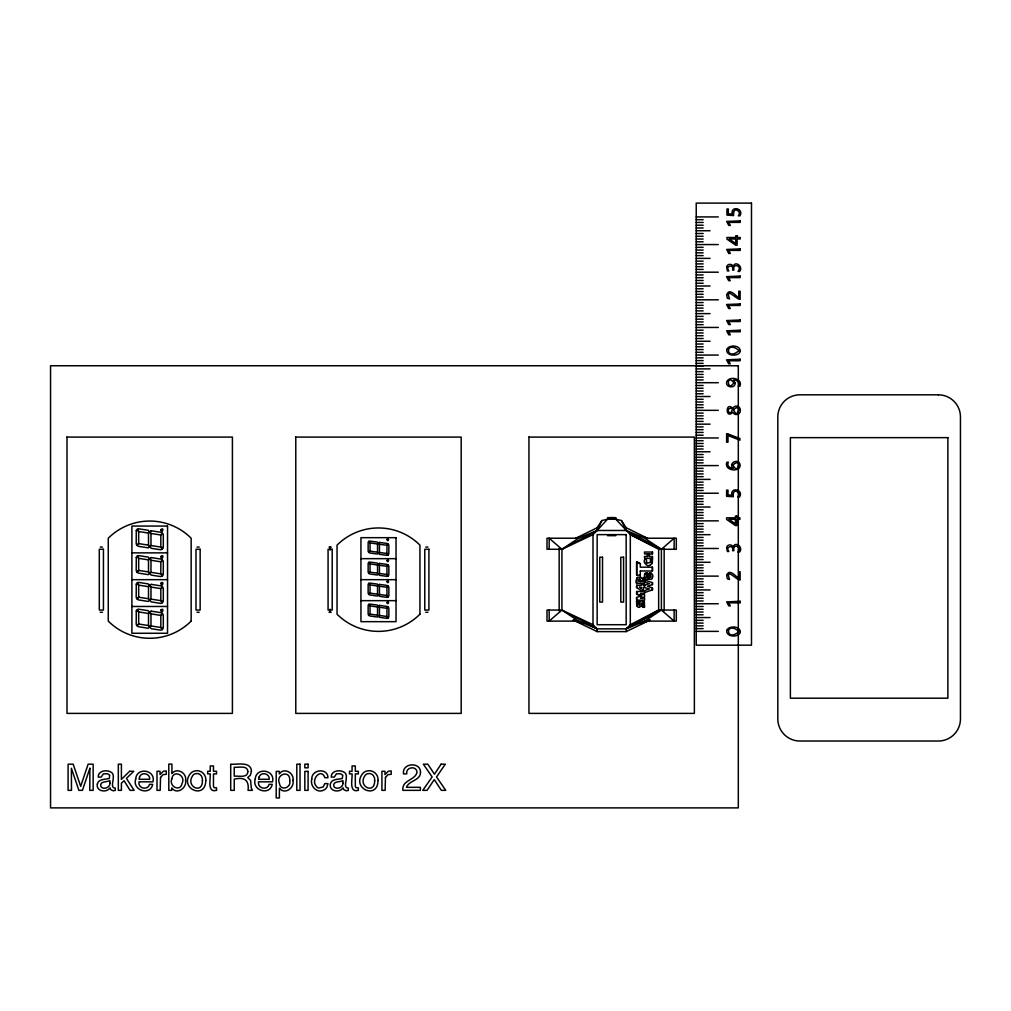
<?xml version="1.0" encoding="UTF-8"?>
<svg xmlns="http://www.w3.org/2000/svg" width="1011" height="1011" viewBox="0 0 1011 1011"><rect width="100%" height="100%" fill="white"/><g stroke="black" fill="none" stroke-linecap="round" stroke-linejoin="round"><path stroke-width="1.5" d="M640.544 593.482L644.588 593.482L644.487 592.572L652.461 589.918L652.461 587.922L647.444 586.279L652.461 584.611L652.461 582.614L644.487 579.96L644.588 581.527L640.544 581.527M640.645 581.527L644.588 578.899L644.487 574.665L645.359 573.199L648.405 573.882L647.647 573.136M638.446 603.757L638.459 601.621L636.614 600.736L637.107 606.36L636.753 605.538M638.56 601.621L639.154 605.513M641.505 603.504L641.378 606.183L639.053 607.308M639.799 602.48L639.912 602.025M649.77 579.354C646.181 577.445 652.259 581.135 652.209 578.09C654.029 574.918 650.793 570.924 648.304 573.882M636.93 578.229C638.927 575.133 634.339 582.235 636.614 583.398L644.588 583.398L644.487 579.96M650.578 562.255L650.616 558.704M652.07 563.367L652.461 558.704L650.515 558.704L650.616 561.914M652.31 562.95L652.36 558.704M639.66 604.831L639.761 603.024M641.505 603.327L642.781 603.011L642.819 607.308L644.588 607.308L644.31 602.063L642.01 600.736M646.37 575.069L646.37 577.205M650.591 577.028L650.174 574.741M645.195 573.414L644.664 574.311M674.147 610.063L674.147 621.108L661.396 610.063L661.396 549.276L644.778 538.218L626.163 530.484L597.147 530.484L578.545 538.218L547.002 538.218L547.002 549.276L561.926 549.276L593.002 534.629L597.147 530.484L601.848 520.564L607.51 519.174L615.8 519.174L621.462 520.564L626.163 527.729L647.406 538.218L643.16 536.677M580.15 536.677L575.904 538.218L597.147 527.729L601.848 520.564M648 578.823L648.405 578.393M650.452 562.546L646.926 563.026M651.956 563.759L650.402 564.959M639.988 601.633L640.355 601.305M650.275 574.741L647.444 577.054L647.558 575.019L646.636 574.741M549.163 610.063L549.163 621.108L561.926 610.063L561.926 549.276L597.147 530.484L607.51 519.174M573.111 620.008L597.147 631.61L626.163 631.61L626.163 628.855L644.778 621.108L676.308 621.108L676.308 610.063L658.654 610.063L630.308 624.71L626.163 628.855L597.147 628.855L578.545 621.108L561.926 610.063L547.002 610.063L547.002 621.108L578.545 621.108M615.8 519.174L630.308 534.629L661.396 549.276L674.147 538.218L674.147 549.276M368.623 541.58L370.026 543.084L370.026 551.02L368.636 552.17A2.262 2.262 0 0 1 368.143 551.046L368.143 543.046A1.693 1.693 0 0 1 370.051 541.112L377.394 542.111L378.354 543.172L377.419 543.969L370.178 542.958L368.838 541.403M368.623 562.584L370.026 564.087L370.026 572.011L368.636 573.174A2.262 2.262 0 0 1 368.143 572.049L368.143 564.05A1.693 1.693 0 0 1 370.051 562.116L377.394 563.102L378.354 564.176L377.419 564.972L370.178 563.961L368.838 562.407M368.623 583.574L370.026 585.091L370.026 593.015L368.636 594.177A2.262 2.262 0 0 1 368.143 593.053L368.143 585.04A1.693 1.693 0 0 1 370.051 583.107L377.394 584.105L378.354 585.179L377.419 585.963L370.178 584.965L368.838 583.41M368.623 604.578L370.026 606.082L370.026 614.006L368.636 615.168A2.262 2.262 0 0 1 368.143 614.043L368.143 606.044A1.693 1.693 0 0 1 370.051 604.11L377.394 605.096L378.354 606.17M578.545 538.218L561.926 549.276L549.163 538.218L549.163 549.276M644.778 621.108L661.396 610.063L626.163 628.855L658.654 610.063L658.654 549.276L630.308 534.629L630.308 624.71M641.859 580.643L644.588 578.899M641.694 578.494C640.342 577.218 643.375 579.354 644.588 576.763M626.163 631.61L650.212 620.008M644.588 581.957L649.517 583.612L644.487 585.281L643.173 585.281L643.287 584.055L641.328 584.055L641.429 585.281L636.614 585.281L636.614 587.568L641.429 590.702L643.287 589.817L643.287 587.265L649.517 588.92L644.487 590.588L644.487 591.498L636.614 591.498L636.614 594.152L641.631 595.82L636.614 594.152M641.429 590.702L643.287 589.817M637.777 577.243L640.822 577.243L640.153 576.952M640.582 601.052L642.111 600.736M642.314 622.776L649.643 620.008M640.329 623.686L647.406 621.108M647.647 579.139L646.459 579.391M640.658 593.482L644.588 594.822L644.588 596.806L640.544 598.133L644.588 598.133L644.588 600.13L636.614 600.13L636.614 597.476L641.631 595.82M650.048 565.124C646.193 568.27 641.265 557.971 646.446 559.614L646.737 562.761M649.947 577.572L650.048 577.572M649.77 572.908L650.692 572.896M696.225 216.923L718.328 216.923M696.225 219.69L703.138 219.69M696.225 222.445L703.138 222.445M696.225 225.213L703.138 225.213M696.225 227.981L703.138 227.981M696.225 230.735L710.051 230.735M696.225 233.503L703.138 233.503M696.225 236.271L703.138 236.271M696.225 239.026L703.138 239.026M696.225 241.793L703.138 241.793M696.225 244.561L718.328 244.561M696.225 247.316L703.138 247.316M696.225 250.083L703.138 250.083M696.225 252.838L703.138 252.838M696.225 255.606L703.138 255.606M696.225 258.374L710.051 258.374M696.225 261.129L703.138 261.129M696.225 263.896L703.138 263.896M696.225 266.664L703.138 266.664M696.225 269.419L703.138 269.419M696.225 272.186L718.328 272.186M696.225 274.954L703.138 274.954M696.225 277.709L703.138 277.709M696.225 280.477L703.138 280.477M696.225 283.232L703.138 283.232M696.225 285.999L710.051 285.999M696.225 288.767L703.138 288.767M696.225 291.522L703.138 291.522M696.225 294.289L703.138 294.289M696.225 297.057L703.138 297.057M696.225 299.812L718.328 299.812M696.225 302.58L703.138 302.58M696.225 305.335L703.138 305.335M696.225 308.102L703.138 308.102M696.225 310.87L703.138 310.87M696.225 313.625L710.051 313.625M696.225 316.392L703.138 316.392M696.225 319.16L703.138 319.16M696.225 321.915L703.138 321.915M696.225 324.683L703.138 324.683M696.225 327.45L718.328 327.45M696.225 330.205L703.138 330.205M696.225 332.973L703.138 332.973M696.225 335.728L703.138 335.728M696.225 338.495L703.138 338.495M696.225 341.263L710.051 341.263M696.225 344.018L703.138 344.018M696.225 346.786L703.138 346.786M696.225 349.553L703.138 349.553M696.225 352.308L703.138 352.308M696.225 355.076L718.328 355.076M696.225 357.831L703.138 357.831M696.225 360.598L703.138 360.598M696.225 363.366L703.138 363.366M696.225 366.121L703.138 366.121M696.225 368.889L710.051 368.889M696.225 371.656L703.138 371.656M696.225 374.411L703.138 374.411M696.225 377.179L703.138 377.179M696.225 379.946L703.138 379.946M696.225 382.701L718.328 382.701M696.225 385.469L703.138 385.469M696.225 388.224L703.138 388.224M696.225 390.992L703.138 390.992M696.225 393.759L703.138 393.759M696.225 396.514L710.051 396.514M696.225 399.282L703.138 399.282M696.225 402.049L703.138 402.049M696.225 404.804L703.138 404.804M696.225 407.572L703.138 407.572M696.225 410.34L718.328 410.34M696.225 413.095L703.138 413.095M696.225 415.862L703.138 415.862M696.225 418.617L703.138 418.617M696.225 421.385L703.138 421.385M696.225 424.152L710.051 424.152M696.225 426.907L703.138 426.907M696.225 429.675L703.138 429.675M696.225 432.443L703.138 432.443M696.225 435.198L703.138 435.198M66.827 437.093L232.416 437.093L232.416 713.4L67.004 713.4L67.004 437.093M295.604 437.093L461.193 437.093L461.193 713.4L295.781 713.4L295.781 437.093M528.766 437.093L694.367 437.093L694.367 713.4L528.955 713.4L528.955 437.093M696.225 437.965L718.328 437.965M696.225 440.72L703.138 440.72M696.225 443.488L703.138 443.488M696.225 446.255L703.138 446.255M696.225 449.01L703.138 449.01M696.225 451.778L710.051 451.778M696.225 454.546L703.138 454.546M696.225 457.301L703.138 457.301M696.225 460.068L703.138 460.068M696.225 462.836L703.138 462.836M696.225 465.591L718.328 465.591M696.225 468.358L703.138 468.358M696.225 471.113L703.138 471.113M696.225 473.881L703.138 473.881M696.225 476.649L703.138 476.649M696.225 479.404L710.051 479.404M696.225 482.171L703.138 482.171M696.225 484.939L703.138 484.939M696.225 487.694L703.138 487.694M696.225 490.461L703.138 490.461M696.225 493.229L718.328 493.229M696.225 495.984L703.138 495.984M696.225 498.752L703.138 498.752M696.225 501.507L703.138 501.507M696.225 504.274L703.138 504.274M696.225 507.042L710.051 507.042M696.225 509.797L703.138 509.797M696.225 512.564L703.138 512.564M696.225 515.332L703.138 515.332M696.225 518.087L703.138 518.087M696.225 520.855L718.328 520.855M696.225 523.61L703.138 523.61M696.225 526.377L703.138 526.377M696.225 529.145L703.138 529.145M696.225 531.9L703.138 531.9M696.225 534.667L710.051 534.667M607.51 535.666L615.8 535.666M696.225 537.435L703.138 537.435M644.778 538.218L676.308 538.218L676.308 549.276L658.654 549.276M696.225 540.19L703.138 540.19M696.225 542.958L703.138 542.958M696.225 545.725L703.138 545.725M100.266 547.065L102.452 547.065M196.968 547.065L199.167 547.065M329.043 547.065L331.229 547.065M425.745 547.065L427.931 547.065M696.225 548.48L718.328 548.48M696.225 551.248L703.138 551.248M652.461 552.044L644.487 552.044L644.588 553.914L647.609 553.914L647.609 556.492L644.487 556.492L644.588 558.35L652.461 558.35L652.461 556.53L649.34 556.53L649.441 554.698L648.076 553.927L652.461 553.927L652.461 552.044L652.36 553.927M131.898 552.865L167.535 552.865M696.225 554.003L703.138 554.003M696.225 556.77L703.138 556.77M360.94 558.666L396.034 558.666M696.225 559.538L703.138 559.538M640.355 575.246L636.614 575.246L636.614 561.876L640.355 563.708L640.254 567.184L652.461 567.184L652.461 570.988L640.254 570.988M696.225 562.293L710.051 562.293M644.563 562.546L644.588 561.787M640.355 563.708L636.614 561.876M696.225 565.061L703.138 565.061M696.225 567.828L703.138 567.828M696.225 570.583L703.138 570.583M646.358 572.883L647.091 572.946M696.225 573.351L703.138 573.351M652.424 574.614L652.424 577.66M649.517 574.855L650.49 574.867M696.225 576.118L718.328 576.118M647.381 577.344L649.707 577.471M644.702 578.317L646.105 579.354M636.665 578.658L636.715 583.398M639.9 578.861L640.165 581.527L638.446 581.527L638.51 579.126L640.064 579.341M696.225 578.873L703.138 578.873M131.898 579.669L167.535 579.669M360.94 579.669L396.034 579.669M696.225 581.641L703.138 581.641M652.36 582.614L652.461 584.611M696.225 584.396L703.138 584.396M639.47 587.265L641.429 587.265L641.429 588.554L639.584 587.265M696.225 587.164L703.138 587.164M636.614 587.568L636.715 585.281M652.36 587.922L652.461 589.918M696.225 589.931L710.051 589.931M696.225 592.686L703.138 592.686M696.225 595.454L703.138 595.454M636.614 597.476L636.715 600.13M696.225 598.221L703.138 598.221M360.94 600.66L396.034 600.66M636.614 600.736L636.715 605.046M696.225 600.976L703.138 600.976M643.565 601.09L644.108 601.671M642.718 603.327L642.718 607.308M696.225 603.744L718.328 603.744M641.505 604.591L641.378 606.183M131.898 606.474L167.535 606.474M696.225 606.499L703.138 606.499M637.638 606.954L638.636 607.257M696.225 609.267L703.138 609.267M696.225 612.034L703.138 612.034M100.266 612.274L102.452 612.274M196.968 612.274L199.167 612.274M329.043 612.274L331.229 612.274M425.745 612.274L427.931 612.274M696.225 614.789L703.138 614.789M696.225 617.557L710.051 617.557M696.225 620.324L703.138 620.324M696.225 623.079L703.138 623.079M696.225 625.847L703.138 625.847M696.225 628.615L703.138 628.615M696.225 631.37L718.328 631.37M575.904 621.108L582.993 623.686M573.667 620.008L581.009 622.776M597.147 628.855L593.002 624.71L561.926 610.063L597.147 628.855L597.147 631.61M621.462 520.564L626.163 530.484L661.396 549.276M368.838 604.401L370.178 605.955L377.419 606.966L378.48 606.322L379.441 607.396L379.441 615.32L378.506 616.116L377.545 615.042L377.545 607.105M644.588 577.61L644.803 578.317M664.151 548.43L664.151 610.897M652.36 556.53L652.36 558.35M652.36 567.184L652.36 570.988M647.508 553.914L647.508 556.492M644.588 585.281L644.588 587.265M640.355 570.988L640.254 575.246M636.715 561.876L636.715 575.246M636.715 591.498L636.715 594.152M626.163 527.729L626.163 530.484M613.045 517.645L610.278 517.645M597.147 527.729L597.147 530.484M593.002 534.629L593.002 624.71M559.159 548.43L559.159 610.897M330.129 547.065L330.129 550.174M330.129 609.165L330.129 612.274M89.865 768.284L89.789 790.349L93.164 790.349L93.164 764.19L88.134 764.19L80.678 786.305L73.171 764.19L68.091 764.19L68.091 790.349L71.478 790.349L71.389 768.284L78.896 790.349L82.409 790.349L89.865 768.284M289.715 780.694C291.636 787.771 280.401 791.512 279.453 783.525C275.27 773.883 290.764 769.51 289.715 780.694M171.832 778.874C168.521 786.28 180.236 792.371 181.98 783.664C186.416 775.298 173.184 769.068 171.832 778.874M733.556 212.537L733.62 215.57L726.96 215.116L726.96 208.974L728.324 208.974L728.324 213.801L732.229 214.067C730.334 205.309 744.361 208.241 739.926 215.823L738.308 215.823C742.213 211.906 734.479 206.851 733.556 212.537M733.215 493.722L733.291 496.742L726.618 496.3L726.618 490.145L727.996 490.145L727.996 494.973L731.901 495.251C730.005 486.481 744.033 489.412 739.584 496.995L737.967 496.995C741.884 493.09 734.15 488.035 733.215 493.722M185.582 780.441C187.073 788.024 176.735 795.177 171.744 787.91L171.744 790.349L168.799 790.349L168.799 764.101L171.908 764.101L171.908 773.592C176.773 767.122 187.086 772.884 185.582 780.441M205.789 780.416C205.65 800.358 178.618 788.264 190.46 773.579A7.873 7.873 0 0 1 195.06 770.913C200.797 769.472 206.421 774.565 205.789 780.416M311.78 778.963C309.707 786.128 317.113 793.926 324.139 789.907A6.546 6.546 0 0 0 327.021 786.874L327.956 783.601L324.834 783.601L323.229 786.937L318.857 788.037A3.93 3.93 0 0 1 316.253 786.192C310.339 779.721 321.283 767.235 324.834 777.686L327.956 777.686C327.817 767.488 311.464 769.384 311.78 778.963M378.026 780.416C377.887 800.358 350.868 788.264 362.696 773.579A7.873 7.873 0 0 1 367.296 770.913C373.034 769.472 378.67 774.565 378.026 780.416M135.714 778.988C131.86 790.236 150.209 796.264 152.699 784.359L149.552 784.359C147.998 790.703 137.698 788.593 139 781.832L152.964 781.832C156.035 769.712 136.472 766.818 135.714 778.988M255.265 778.988C251.41 790.236 269.76 796.264 272.25 784.359L269.103 784.359C267.549 790.703 257.249 788.593 258.551 781.832L272.515 781.832C275.573 769.712 256.023 766.818 255.265 778.988M292.988 780.391C294.669 787.91 284.698 795.139 279.402 788.214L279.402 797.944L276.205 797.944L276.205 771.368L279.314 771.368L279.314 773.895C283.952 767.071 294.403 772.846 292.988 780.391M726.682 267.106L727.377 270.923L728.855 270.923C724.546 265.906 734.378 263.505 732.621 270.101L733.91 270.101C732.078 262.367 742.921 265.88 738.005 271.428L739.635 271.428C743.78 266.525 734.567 259.89 733.165 266.879C732.596 263.302 726.884 263.467 726.682 267.106M726.682 547.684L727.377 551.5L728.855 551.5C724.546 546.496 734.378 544.082 732.621 550.692L733.91 550.692C732.078 542.945 742.921 546.471 738.005 552.019L739.635 552.019C743.78 547.103 734.567 540.481 733.165 547.457C732.596 543.88 726.884 544.044 726.682 547.684M247.834 771.583C247.897 778.356 238.192 775.702 234.249 776.17L234.249 767.235C238.179 767.842 247.657 764.834 247.834 771.583M726.682 294.744L727.351 298.22L729.538 298.89C724.9 285.848 736.109 299.344 740.128 299.408L740.128 291.219L738.776 291.219L738.776 297.828C735.566 295.869 729.361 287.402 726.682 294.744M726.682 575.322L727.351 578.798L729.538 579.48C724.9 566.438 736.109 579.935 740.128 579.998L740.128 571.796L738.776 571.796L738.776 578.406C735.566 576.46 729.361 567.98 726.682 575.322M726.58 463.177C724.672 471.467 742.226 472.567 739.9 463.91C737.461 457.844 727.629 463.998 733.341 468.27C730.043 468.75 726.277 465.591 728.299 462.217L726.871 462.217L726.58 463.177M740.343 410.34C740.873 414.598 734.39 416.368 732.924 412.185C725.329 420.108 725.291 400.583 732.924 408.457C734.403 404.299 740.886 406.068 740.343 410.34M97.334 784.094C95.855 791.436 106.623 793.193 110.111 787.822L110.654 789.578L113.055 790.754L115.267 790.438L115.267 788.062C108.834 788.15 116.126 776.549 111.981 772.834C107.798 769.245 97.979 770.243 98.219 777.105L101.201 777.105L103.387 773.857L107.444 773.706L109.744 775.222L109.264 778.495C105.296 779.544 98.408 778.761 97.334 784.094M330.37 784.094C328.878 791.436 339.645 793.193 343.133 787.822L343.689 789.578L346.091 790.754L348.302 790.438L348.302 788.062C341.857 788.15 349.149 776.549 345.004 772.834C340.833 769.245 331.014 770.243 331.242 777.105L334.237 777.105L336.41 773.857L340.48 773.706L342.767 775.222L342.299 778.495C338.331 779.544 331.444 778.761 330.37 784.094M733.847 382.739C727.2 393.241 725.999 372.629 733.847 382.739M420.513 772.404C420.475 780.719 408.823 780.391 406.473 787.316L420.386 787.316L420.386 790.349L402.896 790.349C401.544 780.189 414.965 780.391 416.974 772.543C417.088 765.302 405.285 766.894 406.776 773.895L403.515 773.895C401.721 762.799 420.702 761.485 420.513 772.404M733.657 409.746C738.017 421.157 742.238 401.19 733.657 409.746M733.026 464.959C738.081 476.56 742.554 456.201 733.026 464.959M735.199 383.081C735.262 389.045 725.064 387.491 726.719 381.766C729.361 375.435 743.199 378.62 739.9 386.253L738.447 386.253C740.684 382.84 736.931 379.479 733.493 380.085L735.199 383.081M202.44 780.505C202.731 794.937 185.24 786.482 192.646 775.766A4.36 4.36 0 0 1 195.553 773.668C199.723 772.48 202.971 776.549 202.44 780.505M374.677 780.505C374.98 794.937 357.49 786.482 364.883 775.766A4.36 4.36 0 0 1 367.789 773.668C371.96 772.48 375.207 776.549 374.677 780.505M726.732 349.477C725.873 356.226 738.03 356.896 740.254 351.676C741.063 344.978 728.918 344.309 726.732 349.477M726.732 630.396C725.873 637.145 738.03 637.815 740.254 632.595C741.063 625.897 728.918 625.228 726.732 630.396M251.423 771.241L250.45 775.083L247.746 777.497L250.652 780.467L251.284 788.15L252.421 790.349L248.074 790.349C249.237 780.126 244.561 776.827 234.249 779.127L234.249 790.349L230.71 790.349L230.71 764.19C236.89 764.796 251.057 761.03 251.423 771.241M160.762 529.764C162.303 535.16 164.654 525.973 160.762 529.764M160.762 556.555C162.303 561.952 164.654 552.777 160.762 556.555M163.302 546.888L163.213 547.646A2.995 2.995 0 0 1 162.758 548.644L160.825 546.85L160.825 535.185L162.657 533.479A3.538 3.538 0 0 1 163.302 535.135L163.302 546.888M160.762 583.36C162.303 588.756 164.654 579.581 160.762 583.36M163.302 573.692L163.213 574.45A2.995 2.995 0 0 1 162.758 575.449L160.825 573.654L160.825 561.99L162.657 560.284A3.538 3.538 0 0 1 163.302 561.939L163.302 573.692M160.762 610.164C162.303 615.56 164.654 606.385 160.762 610.164M163.302 600.496L163.213 601.254A2.995 2.995 0 0 1 162.758 602.253L160.825 600.446L160.825 588.794L162.657 587.088A3.538 3.538 0 0 1 163.302 588.743L163.302 600.496M163.302 627.3L163.213 628.046A2.995 2.995 0 0 1 162.758 629.057L160.825 627.25L160.825 615.598L162.657 613.892A3.538 3.538 0 0 1 163.302 615.547L163.302 627.3M109.946 783.222C110.199 787.582 103.286 790.172 100.835 786.507C99.369 780.846 106.863 782.337 109.946 780.644L109.946 783.222M342.969 783.222C343.235 787.582 336.322 790.172 333.87 786.507C332.404 780.846 339.898 782.337 342.969 780.644L342.969 783.222M739.066 350.577C725.165 362.519 724.824 338.698 739.066 350.577M739.066 631.496C725.165 643.438 724.824 619.617 739.066 631.496M386.897 539.482C388.123 543.198 389.842 536.854 386.897 539.482M386.897 560.473C388.123 564.189 389.842 557.857 386.897 560.473M386.897 581.477C388.123 585.192 389.842 578.848 386.897 581.477M386.897 602.48C388.123 606.196 389.842 599.852 386.897 602.48M136.283 530.522L136.194 543.463A3.538 3.538 0 0 0 136.839 545.119L138.671 543.413L138.671 531.761L136.877 529.499L136.283 530.522M136.283 557.326L136.194 570.267A3.538 3.538 0 0 0 136.839 571.923L138.671 570.217L138.671 558.552L136.877 556.29L136.283 557.326M136.283 584.118L136.194 597.071A3.538 3.538 0 0 0 136.839 598.727L138.671 597.021L138.671 585.356L136.877 583.094L136.283 584.118M136.283 610.922L136.194 623.875A3.538 3.538 0 0 0 136.839 625.531L138.671 623.812L138.671 612.16L136.877 609.898L136.283 610.922M160.522 777.472L160.193 790.349L156.996 790.349L156.996 771.279L160.041 771.279L160.041 774.578L163.441 771.203L166.272 770.938L166.272 774.325L163.074 774.628L160.522 777.472M385.456 777.472L385.128 790.349L381.918 790.349L381.918 771.279L384.964 771.279L384.964 774.578L388.376 771.203L391.194 770.938L391.194 774.325L388.009 774.628L385.456 777.472M139.531 777.055L139.088 779.291L149.679 779.291C150.31 773.364 141.363 771.481 139.531 777.055M259.081 777.055L258.639 779.291L269.229 779.291C269.849 773.364 260.914 771.481 259.081 777.055M728.072 409.455C729.727 419.338 736.4 403.806 728.072 409.455M441.087 764.19L434.465 774.199L427.792 764.19L423.369 764.19L432.139 776.941L422.775 790.349L427.046 790.349L434.288 779.595L441.339 790.349L445.737 790.349L436.537 776.941L445.308 764.19L441.087 764.19M129.635 771.279L121.408 779.38L121.408 764.19L118.325 764.19L118.325 790.349L121.408 790.349L121.408 783.184L124.1 780.732L130.04 790.349L134.134 790.349L126.426 778.419L133.73 771.279L129.635 771.279M162.303 549.15L160.698 549.782L151.182 548.303L149.931 546.724L151.157 545.561L160.623 547.039L162.303 549.15M162.303 575.954L160.698 576.586L151.182 575.095L149.931 573.515L151.157 572.352L160.623 573.844L162.303 575.954M162.303 602.758L160.698 603.39L151.182 601.899L149.931 600.319L151.157 599.157L160.623 600.635L162.303 602.758M162.303 629.562L160.698 630.182L151.182 628.703L149.931 627.123L151.157 625.961L160.623 627.439L162.303 629.562M149.565 531.887L148.339 533.05L138.873 531.571L137.408 529.082A2.136 2.136 0 0 1 138.798 528.816L148.314 530.307L149.565 531.887M149.729 532.102L148.503 533.265L148.503 544.929L149.754 546.509L150.98 545.346L150.98 533.682L149.729 532.102M151.157 530.75L149.931 531.912L151.182 533.492L160.648 534.971L162.468 533.252L161.912 532.746A2.957 2.957 0 0 0 160.673 532.241L151.157 530.75M138.836 543.627L137.028 545.359L137.584 545.852A2.957 2.957 0 0 0 138.823 546.37L148.339 547.848L149.565 546.686L148.314 545.106L138.836 543.627M149.565 558.691L148.339 559.854L138.873 558.375L137.408 555.873A2.136 2.136 0 0 1 138.798 555.62L148.314 557.112L149.565 558.691M149.729 558.906L148.503 560.069L148.503 571.72L149.754 573.3L150.98 572.138L150.98 560.486L149.729 558.906M151.157 557.554L149.931 558.717L151.182 560.296L160.648 561.775L162.468 560.056L161.912 559.551A2.957 2.957 0 0 0 160.673 559.045L151.157 557.554M138.836 570.431L137.028 572.15L137.584 572.656A2.957 2.957 0 0 0 138.823 573.161L148.339 574.652L149.565 573.49L148.314 571.91L138.836 570.431M149.565 585.483L148.339 586.645L138.873 585.167L137.408 582.677A2.136 2.136 0 0 1 138.798 582.424L148.314 583.916L149.565 585.483M149.729 585.71L148.503 586.873L148.503 598.525L149.754 600.104L150.98 598.942L150.98 587.277L149.729 585.71M151.157 584.358L149.931 585.521L151.182 587.1L160.648 588.579L162.468 586.86L161.912 586.355A2.957 2.957 0 0 0 160.673 585.837L151.157 584.358M138.836 597.236L137.028 598.954L137.584 599.46A2.957 2.957 0 0 0 138.823 599.965L148.339 601.457L149.565 600.294L148.314 598.714L138.836 597.236M149.565 612.287L148.339 613.45L138.873 611.971L137.408 609.481A2.136 2.136 0 0 1 138.798 609.216L148.314 610.707L149.565 612.287M149.729 612.502L148.503 613.664L148.503 625.329L149.754 626.908L150.98 625.746L150.98 614.081L149.729 612.502M151.157 611.149L149.931 612.312L151.182 613.892L160.648 615.383L162.468 613.652L161.912 613.159A2.957 2.957 0 0 0 160.673 612.641L151.157 611.149M138.836 624.027L137.028 625.758L137.584 626.264A2.957 2.957 0 0 0 138.823 626.769L148.339 628.261L149.565 627.098L148.314 625.518L138.836 624.027M388.262 554.761L386.948 553.346L386.948 545.422L388.35 544.259A2.262 2.262 0 0 1 388.843 545.384L388.843 553.383A1.946 1.946 0 0 1 388.249 554.761M388.262 575.764L386.948 574.349L386.948 566.425L388.35 565.263A2.262 2.262 0 0 1 388.843 566.387L388.843 574.374A1.946 1.946 0 0 1 388.249 575.764M388.262 596.768L386.948 595.353L386.948 587.416L388.35 586.266A2.262 2.262 0 0 1 388.843 587.391L388.843 595.378A1.946 1.946 0 0 1 388.249 596.768M388.262 617.759L386.948 616.344L386.948 608.42L388.35 607.257A2.262 2.262 0 0 1 388.843 608.382L388.843 616.381A1.946 1.946 0 0 1 388.249 617.759M378.48 543.324L377.545 544.12L377.545 552.044L378.506 553.118L379.441 552.322L379.441 544.398L378.48 543.324M379.567 542.401L378.632 543.198L379.58 544.272L386.821 545.283L388.199 544.108A2.376 2.376 0 0 0 386.834 543.425L379.567 542.401M370.165 551.159L368.8 552.36A2.376 2.376 0 0 0 370.152 553.017L377.419 554.028L378.354 553.244L377.394 552.17L370.165 551.159M379.567 552.474L378.632 553.257L379.58 554.331L386.847 555.342A2.035 2.035 0 0 0 388.06 554.938L386.796 553.472L379.567 552.474M378.48 564.328L377.545 565.111L377.545 573.035L378.506 574.109L379.441 573.325L379.441 565.402L378.48 564.328M379.567 563.405L378.632 564.201L379.58 565.275L386.821 566.274L388.199 565.111A2.376 2.376 0 0 0 386.834 564.416L379.567 563.405M370.165 572.163L368.8 573.363A2.376 2.376 0 0 0 370.152 574.021L377.419 575.032L378.354 574.235L377.394 573.161L370.165 572.163M379.567 573.464L378.632 574.261L379.58 575.335L386.847 576.346A2.035 2.035 0 0 0 388.06 575.929L386.796 574.475L379.567 573.464M378.48 585.318L377.545 586.115L377.545 594.038L378.506 595.113L379.441 594.316L379.441 586.393L378.48 585.318M379.567 584.409L378.632 585.192L379.58 586.266L386.821 587.277L388.199 586.102A2.376 2.376 0 0 0 386.834 585.42L379.567 584.409M370.165 593.154L368.8 594.354A2.376 2.376 0 0 0 370.152 595.011L377.419 596.035L378.354 595.239L377.394 594.165L370.165 593.154M379.567 594.468L378.632 595.264L379.58 596.326L386.847 597.349A2.035 2.035 0 0 0 388.06 596.932L386.796 595.479L379.567 594.468M379.567 605.399L378.632 606.196L379.58 607.27L386.821 608.268L388.199 607.105A2.376 2.376 0 0 0 386.834 606.41L379.567 605.399M370.165 614.157L368.8 615.358A2.376 2.376 0 0 0 370.152 616.015L377.419 617.026L378.354 616.242L377.394 615.168L370.165 614.157M379.567 615.472L378.632 616.255L379.58 617.329L386.847 618.34A2.035 2.035 0 0 0 388.06 617.936L386.796 616.47L379.567 615.472M216.518 790.349C206.8 793.167 210.718 778.748 210.237 773.895L207.659 773.895L207.659 771.279L210.237 771.279L210.237 765.959L213.473 765.959L213.473 771.279L216.518 771.279L216.518 773.895L213.473 773.895L213.473 786.343L214.155 787.67L216.518 787.822L216.518 790.349M358.349 790.349C348.631 793.167 352.561 778.748 352.068 773.895L349.49 773.895L349.49 771.279L352.068 771.279L352.068 765.959L355.316 765.959L355.316 771.279L358.349 771.279L358.349 773.895L355.316 773.895L355.316 786.343L355.986 787.67L358.349 787.822L358.349 790.349M751.489 203.11L696.225 203.11L696.225 645.182L751.489 645.182L751.489 203.11M740.242 220.866L726.656 221.434L728.805 225.453L730.334 225.453L728.767 222.382L740.242 222.382L740.242 220.866M737.107 235.778L735.717 235.778L735.717 237.484L726.934 237.484L726.934 239.101L735.781 245.231L737.107 245.231L737.107 238.975L740.229 238.975L740.229 237.484L737.107 237.484L737.107 235.778M735.717 238.975L729.209 238.975L735.717 243.512L735.717 238.975M740.229 248.87L726.644 249.452L728.779 253.47L730.321 253.47L728.741 250.399L740.229 250.399L740.229 248.87M740.128 276.091L726.543 276.66L728.691 280.692L730.233 280.692L728.653 277.608L740.128 277.608L740.128 276.091M740.128 303.945L726.543 304.513L728.691 308.545L730.233 308.545L728.653 305.461L740.128 305.461L740.128 303.945M740.204 320.007L726.618 320.575L728.767 324.607L730.296 324.607L728.729 321.523L740.204 321.523L740.204 320.007M740.204 330.231L726.618 330.812L728.767 334.831L730.296 334.831L728.729 331.76L740.204 331.76L740.204 330.231M740.128 359.246L726.543 359.815L728.691 363.846L730.233 363.846L728.653 360.763L740.128 360.763L740.128 359.246M738.308 365.755L50.55 365.755L50.55 807.89L738.308 807.89L738.308 365.755M938.347 394.821L799.916 394.821A22.103 22.103 0 0 0 777.813 416.924L777.813 718.922A22.103 22.103 0 0 0 799.916 741.025L938.347 741.025A22.103 22.103 0 0 0 960.45 718.922L960.45 416.924A22.103 22.103 0 0 0 938.347 394.821M727.503 433.744L726.618 433.744L726.618 442.186L727.996 442.186L727.996 435.526L739.913 440.177L739.913 438.547L727.503 433.744M947.876 437.649L790.387 437.649L790.387 698.197L947.876 698.197L947.876 437.649M736.792 516.115L735.401 516.115L735.401 517.822L726.618 517.822L726.618 519.439L735.465 525.556L736.792 525.556L736.792 519.313L739.913 519.313L739.913 517.822L736.792 517.822L736.792 516.115M615.661 517.645L607.649 517.645L607.649 519.022L615.661 519.022L615.661 517.645M735.401 519.313L728.893 519.313L735.401 523.85L735.401 519.313M167.535 526.061L131.898 526.061L131.898 633.265L167.535 633.265L167.535 526.061M626.163 534.629L597.147 534.629L597.147 624.71L626.163 624.71L626.163 534.629M396.034 537.675L360.94 537.675L360.94 621.664L396.034 621.664L396.034 537.675M103.438 549.276L99.293 549.276L99.293 610.063L103.438 610.063L103.438 549.276M200.14 549.276L195.995 549.276L195.995 610.063L200.14 610.063L200.14 549.276M332.202 549.276L328.07 549.276L328.07 610.063L332.202 610.063L332.202 549.276M428.917 549.276L424.772 549.276L424.772 610.063L428.917 610.063L428.917 549.276M602.518 557.238L599.75 557.238L599.75 602.101L602.518 602.101L602.518 557.238M623.572 557.238L620.805 557.238L620.805 602.101L623.572 602.101L623.572 557.238M740.216 601.305L726.631 601.886L728.779 605.905L730.308 605.905L728.741 602.834L740.216 602.834L740.216 601.305M300.027 764.19L296.817 764.19L296.817 790.349L300.027 790.349L300.027 764.19M308.09 764.19L304.829 764.19L304.829 767.829L308.09 767.829L308.09 764.19M308.09 771.368L304.829 771.368L304.829 790.349L308.09 790.349L308.09 771.368M419.931 614.208L419.931 545.131A58.613 58.613 0 0 0 337.042 545.131L337.042 614.208A58.613 58.613 0 0 0 419.931 614.208M191.155 621.108L191.155 538.218A58.613 58.613 0 0 0 108.265 538.218L108.265 621.108A58.613 58.613 0 0 0 191.155 621.108"/></g></svg>
